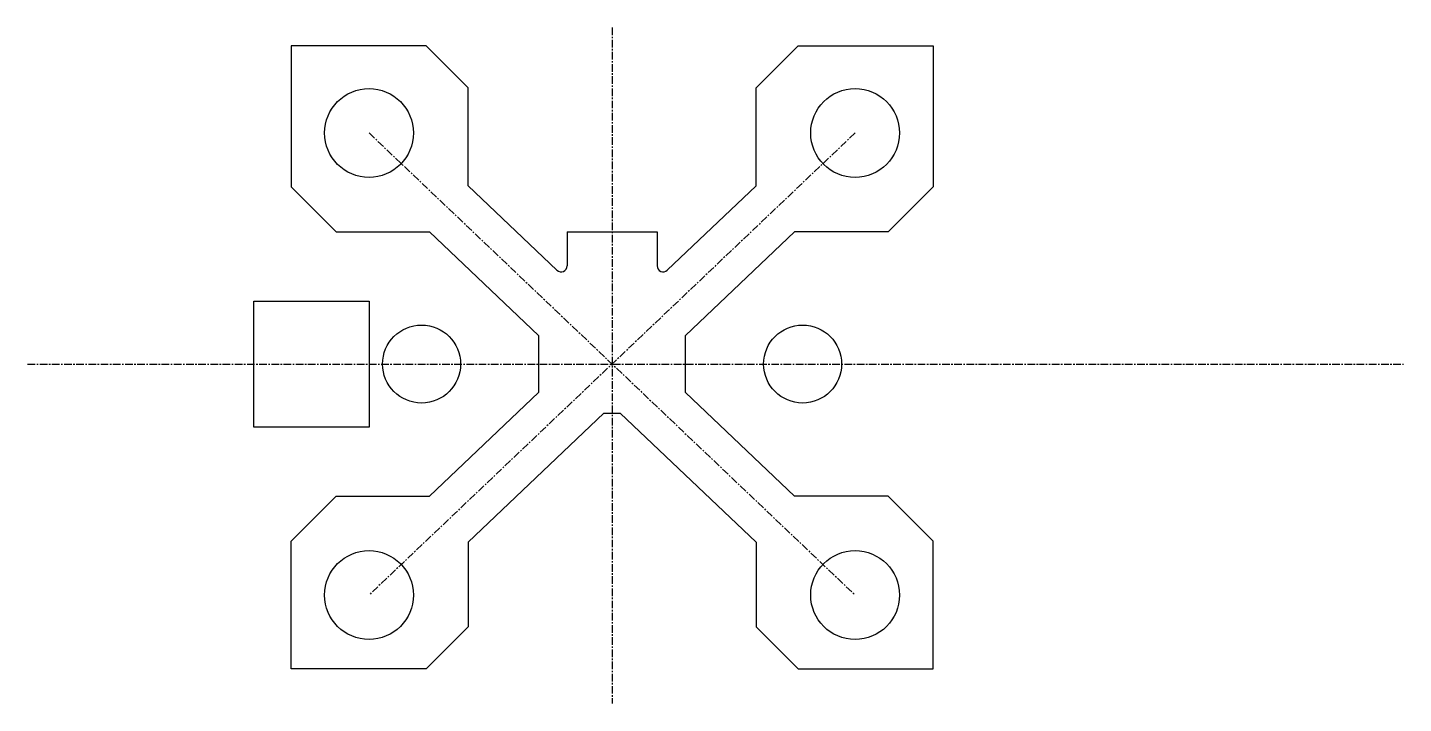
# Model space of a CAD drawing. Header units: millimetres. Extents: x -439 to 1854, y -1096 to 31.
import ezdxf

# ---------------------------------------------------------------- set-up
doc = ezdxf.new("R2010")
doc.units = ezdxf.units.MM
doc.header["$PDSIZE"] = -1
doc.linetypes.add('CENTERX2', pattern=[20.32, 12.7, -2.54, 2.54, -2.54])

msp = doc.modelspace()

# ---------------------------------------------------------------- linework, layer by layer
at = {"color": 7, "linetype": 'CENTERX2'}
for p, q in [((535, 30.7), (535, -1095.6)), ((130, -145), (940, -915)), ((940, -145), (130, -915)), ((-439.1, -530), (1853.8, -530))]:
    msp.add_line(p, q, dxfattribs=at)
at = {"color": 7, "linetype": 'Continuous'}
for p, q in [((225, 0), (0, 0)), ((0, 0), (0, -235)), ((845, 0), (1070, 0)), ((1070, 0), (1070, -235)), ((295, -70), (225, 0)), ((775, -70), (845, 0)), ((295, -232.9), (295, -70)), ((775, -232.9), (775, -70)), ((0, -235), (75, -310)), ((443.1, -373.7), (295, -232.9)), ((626.9, -373.7), (775, -232.9)), ((1070, -235), (995, -310)), ((75, -310), (231, -310)), ((412.5, -482.5), (231, -310)), ((460, -310), (610, -310)), ((460, -310), (460, -366.4)), ((610, -310), (610, -366.4)), ((657.5, -482.5), (839, -310)), ((995, -310), (839, -310)), ((-62.2, -635), (-62.2, -425)), ((-62.2, -425), (130, -425)), ((130, -425), (130, -635)), ((412.5, -482.5), (412.5, -577.5)), ((657.5, -577.5), (657.5, -482.5)), ((412.5, -577.5), (231, -750)), ((657.5, -577.5), (839, -750)), ((521.3, -612), (295, -827.1)), ((521.3, -612), (548.7, -612)), ((548.7, -612), (775, -827.1)), ((130, -635), (-62.2, -635)), ((0, -825), (75, -750)), ((75, -750), (231, -750)), ((995, -750), (839, -750)), ((1070, -825), (995, -750)), ((0, -1038), (0, -825)), ((1070, -1038), (1070, -825)), ((295, -827.1), (295, -968)), ((775, -827.1), (775, -968)), ((295, -968), (225, -1038)), ((775, -968), (845, -1038)), ((225, -1038), (0, -1038)), ((845, -1038), (1070, -1038))]:
    msp.add_line(p, q, dxfattribs=at)
for centre, radius in [((130, -145), 74), ((940, -145), 74), ((217.5, -530), 65), ((852.5, -530), 65), ((130, -915), 74), ((940, -915), 74)]:
    msp.add_circle(centre, radius, dxfattribs=at)
for centre, start, end in [((450, -366.4), 226.4502, 0), ((620, -366.4), 180, 313.5498)]:
    msp.add_arc(centre, 10, start, end, dxfattribs=at)
msp.add_point((657.5, -530), dxfattribs=at)

doc.saveas('drawing.dxf')
